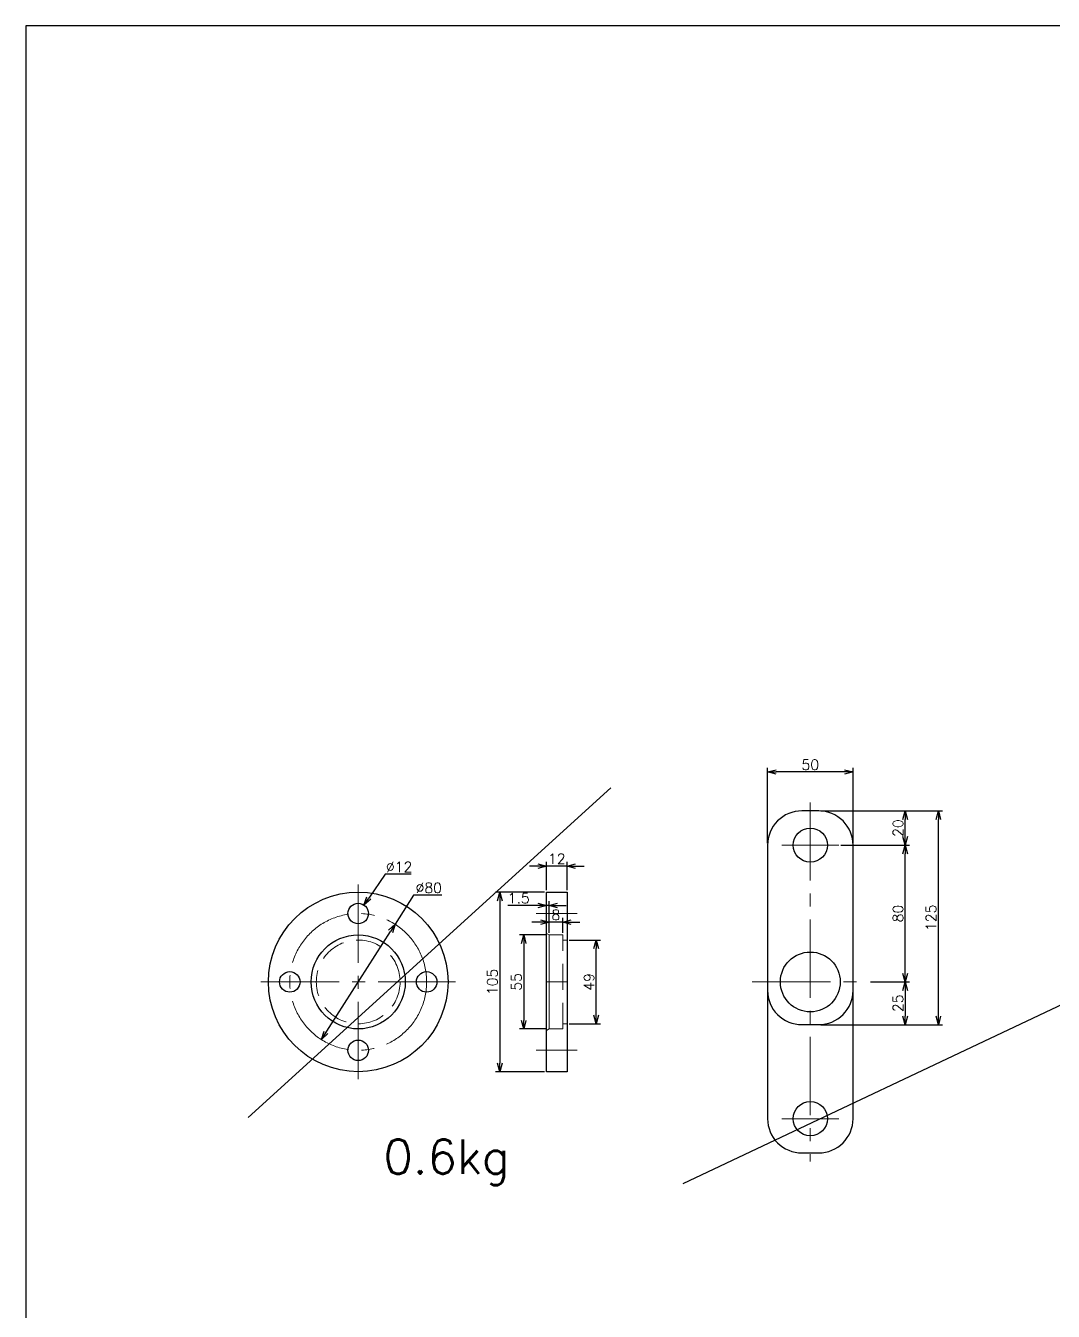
# Model space of a CAD drawing. Header units: millimetres. Extents: x 0 to 38884, y -3675 to 8056.
# Drawn here: x 8783 to 9384, y 4329 to 5081 of the extents above; entities that cross this region are included whole.
import ezdxf

# ---------------------------------------------------------------- set-up
doc = ezdxf.new("R2010")
doc.units = ezdxf.units.MM
doc.header["$LTSCALE"] = 2.4
doc.header["$PDMODE"] = 99
doc.header["$PDSIZE"] = 1
doc.linetypes.add('CENTER2', pattern=[28.575, 19.05, -3.175, 3.175, -3.175])
doc.linetypes.add('HIDDEN', pattern=[9.525, 6.35, -3.175])
for name, color, linetype, lineweight in [('04_HIDDEN', 2, 'HIDDEN', 13), ('05_CENTER', 4, 'CENTER2', 13), ('08_DIM', 3, 'Continuous', 13)]:
    doc.layers.add(name, color=color, linetype=linetype, lineweight=lineweight)
doc.layers.add('10_DRAFT', color=8, linetype='Continuous', lineweight=0, plot=False)
doc.styles.add('KSS_TXT', font='txt.shx', dxfattribs={"bigfont": 'extfont2.shx'})
doc.dimstyles.new('KSS_DIM', dxfattribs={"dimscale": 2, "dimtxt": 3, "dimasz": 2.5, "dimexe": 1.25, "dimexo": 0.625, "dimtad": 1, "dimdsep": 46, "dimtxsty": 'KSS_TXT', "dimblk": 'OPEN30', "dimcen": 0, "dimazin": 2, "dimtfac": 0.75, "dimtmove": 0, "dimatfit": 3, "dimldrblk": 'OPEN30', "dimfxl": 1.25, "dimtolj": 1, "dimarcsym": 0})
doc.dimstyles.new('KSS_DIM$3', dxfattribs={"dimscale": 2, "dimtxt": 3, "dimasz": 2.5, "dimexe": 1.25, "dimexo": 0.625, "dimtad": 1, "dimtih": 1, "dimtoh": 1, "dimdsep": 46, "dimtxsty": 'KSS_TXT', "dimblk": 'OPEN30', "dimcen": 0, "dimazin": 2, "dimtfac": 0.75, "dimtofl": 0, "dimtmove": 0, "dimatfit": 3, "dimldrblk": 'OPEN30', "dimfxl": 1.25, "dimtolj": 1, "dimarcsym": 0})

# ---------------------------------------------------------------- blocks, each defined once
blk = doc.blocks.new('_Open30')
at = {"color": 0, "linetype": 'ByBlock', "lineweight": -2}
for p, q in [((-1, 0.27), (0, 0)), ((0, 0), (-1, -0.27)), ((0, 0), (-1, 0))]:
    blk.add_line(p, q, dxfattribs=at)
blk = doc.blocks.new('*D657')
at = {"layer": '08_DIM', "color": 0, "lineweight": -2, "transparency": 16777216}
for p, q in [((9009.91, 4572.31), (8999.04, 4555.26)), ((9026.41, 4572.31), (9009.91, 4572.31)), ((8956.02, 4487.81), (8996.35, 4551.04))]:
    blk.add_line(p, q, dxfattribs=at)
at = {"layer": 'Defpoints', "color": 0, "transparency": 16777216}
for p in [(8999.04, 4555.26), (8956.02, 4487.81)]:
    blk.add_point(p, dxfattribs=at)
at = {"layer": '08_DIM', "color": 0, "lineweight": -2, "transparency": 16777216, "xscale": 5, "yscale": 5, "zscale": 5}
for p, rotation in [((8999.04, 4555.26), 57.47391502101333), ((8956.02, 4487.81), 237.4739150210133)]:
    blk.add_blockref('_Open30', p, dxfattribs=dict(at, rotation=rotation))
at = {"layer": '08_DIM', "color": 0, "transparency": 16777216, "insert": (9018.78, 4576.56), "char_height": 6, "attachment_point": 5, "style": 'KSS_TXT'}
blk.add_mtext('\\A1;%%C80', dxfattribs=at)
blk = doc.blocks.new('*D658')
at = {"layer": '08_DIM', "color": 0, "lineweight": -2, "transparency": 16777216}
for p, q in [((8993.22, 4584.51), (8983.73, 4570.62)), ((9008.47, 4584.51), (8993.22, 4584.51))]:
    blk.add_line(p, q, dxfattribs=at)
at = {"layer": 'Defpoints', "color": 0, "transparency": 16777216}
for p in [(8980.91, 4566.49), (8974.15, 4556.58)]:
    blk.add_point(p, dxfattribs=at)
at = {"layer": '08_DIM', "color": 0, "lineweight": -2, "transparency": 16777216, "xscale": 5, "yscale": 5, "zscale": 5, "rotation": 235.6807677103617}
blk.add_blockref('_Open30', (8980.91, 4566.49), dxfattribs=at)
at = {"layer": '08_DIM', "color": 0, "transparency": 16777216, "insert": (9001.47, 4588.76), "char_height": 6, "attachment_point": 5, "style": 'KSS_TXT'}
blk.add_mtext('\\A1;%%C12', dxfattribs=at)
blk = doc.blocks.new('*D660')
at = {"layer": '08_DIM', "color": 0, "lineweight": -2, "transparency": 16777216}
for p, q in [((9086.35, 4574.03), (9057.75, 4574.03)), ((9060.25, 4569.03), (9060.25, 4474.03)), ((9086.35, 4469.03), (9057.75, 4469.03))]:
    blk.add_line(p, q, dxfattribs=at)
at = {"layer": 'Defpoints', "color": 0, "transparency": 16777216}
for p in [(9087.6, 4574.03), (9060.25, 4469.03), (9087.6, 4469.03)]:
    blk.add_point(p, dxfattribs=at)
at = {"layer": '08_DIM', "color": 0, "lineweight": -2, "transparency": 16777216, "xscale": 5, "yscale": 5, "zscale": 5}
for p, rotation in [((9060.25, 4574.03), 90), ((9060.25, 4469.03), 270)]:
    blk.add_blockref('_Open30', p, dxfattribs=dict(at, rotation=rotation))
at = {"layer": '08_DIM', "color": 0, "transparency": 16777216, "insert": (9056, 4521.53), "char_height": 6, "attachment_point": 5, "rotation": 90, "style": 'KSS_TXT'}
blk.add_mtext('\\A1;105', dxfattribs=at)
blk = doc.blocks.new('*D661')
at = {"layer": '08_DIM', "color": 0, "lineweight": -2, "transparency": 16777216}
for p, q in [((9082.6, 4589.29), (9077.6, 4589.29)), ((9087.6, 4575.28), (9087.6, 4591.79)), ((9099.6, 4589.29), (9087.6, 4589.29)), ((9099.6, 4575.28), (9099.6, 4591.79)), ((9104.6, 4589.29), (9109.6, 4589.29))]:
    blk.add_line(p, q, dxfattribs=at)
at = {"layer": 'Defpoints', "color": 0, "transparency": 16777216}
for p in [(9087.6, 4589.29), (9087.6, 4574.03), (9099.6, 4574.03)]:
    blk.add_point(p, dxfattribs=at)
at = {"layer": '08_DIM', "color": 0, "lineweight": -2, "transparency": 16777216, "xscale": 5, "yscale": 5, "zscale": 5}
blk.add_blockref('_Open30', (9087.6, 4589.29), dxfattribs=at)
at = {"layer": '08_DIM', "color": 0, "lineweight": -2, "transparency": 16777216, "xscale": 5, "yscale": 5, "zscale": 5, "rotation": 180}
blk.add_blockref('_Open30', (9099.6, 4589.29), dxfattribs=at)
at = {"layer": '08_DIM', "color": 0, "transparency": 16777216, "insert": (9093.6, 4593.54), "char_height": 6, "attachment_point": 5, "style": 'KSS_TXT'}
blk.add_mtext('\\A1;12', dxfattribs=at)
blk = doc.blocks.new('*D662')
at = {"layer": '08_DIM', "color": 0, "lineweight": -2, "transparency": 16777216}
for p, q in [((9082.6, 4566.26), (9065.1, 4566.26)), ((9087.6, 4550.28), (9087.6, 4568.76)), ((9089.1, 4566.26), (9087.6, 4566.26)), ((9089.1, 4550.28), (9089.1, 4568.76)), ((9094.1, 4566.26), (9099.1, 4566.26))]:
    blk.add_line(p, q, dxfattribs=at)
at = {"layer": 'Defpoints', "color": 0, "transparency": 16777216}
for p in [(9087.6, 4566.26), (9087.6, 4549.03), (9089.1, 4549.03)]:
    blk.add_point(p, dxfattribs=at)
at = {"layer": '08_DIM', "color": 0, "lineweight": -2, "transparency": 16777216, "xscale": 5, "yscale": 5, "zscale": 5}
blk.add_blockref('_Open30', (9087.6, 4566.26), dxfattribs=at)
at = {"layer": '08_DIM', "color": 0, "lineweight": -2, "transparency": 16777216, "xscale": 5, "yscale": 5, "zscale": 5, "rotation": 180}
blk.add_blockref('_Open30', (9089.1, 4566.26), dxfattribs=at)
at = {"layer": '08_DIM', "color": 0, "transparency": 16777216, "insert": (9071.35, 4570.51), "char_height": 6, "attachment_point": 5, "style": 'KSS_TXT'}
blk.add_mtext('\\A1;1.5', dxfattribs=at)
blk = doc.blocks.new('*D663')
at = {"layer": '08_DIM', "color": 0, "lineweight": -2, "transparency": 16777216}
for p, q in [((9089.1, 4550.28), (9089.1, 4559.01)), ((9097.1, 4550.28), (9097.1, 4559.01)), ((9084.1, 4556.51), (9079.1, 4556.51)), ((9097.1, 4556.51), (9089.1, 4556.51)), ((9102.1, 4556.51), (9107.1, 4556.51))]:
    blk.add_line(p, q, dxfattribs=at)
at = {"layer": 'Defpoints', "color": 0, "transparency": 16777216}
for p in [(9089.1, 4556.51), (9089.1, 4549.03), (9097.1, 4549.03)]:
    blk.add_point(p, dxfattribs=at)
at = {"layer": '08_DIM', "color": 0, "lineweight": -2, "transparency": 16777216, "xscale": 5, "yscale": 5, "zscale": 5}
blk.add_blockref('_Open30', (9089.1, 4556.51), dxfattribs=at)
at = {"layer": '08_DIM', "color": 0, "lineweight": -2, "transparency": 16777216, "xscale": 5, "yscale": 5, "zscale": 5, "rotation": 180}
blk.add_blockref('_Open30', (9097.1, 4556.51), dxfattribs=at)
at = {"layer": '08_DIM', "color": 0, "transparency": 16777216, "insert": (9093.1, 4560.76), "char_height": 6, "attachment_point": 5, "style": 'KSS_TXT'}
blk.add_mtext('\\A1;8', dxfattribs=at)
blk = doc.blocks.new('*D664')
at = {"layer": '08_DIM', "color": 0, "lineweight": -2, "transparency": 16777216}
for p, q in [((9100.85, 4546.03), (9119.22, 4546.03)), ((9116.72, 4502.03), (9116.72, 4541.03)), ((9100.85, 4497.03), (9119.22, 4497.03))]:
    blk.add_line(p, q, dxfattribs=at)
at = {"layer": 'Defpoints', "color": 0, "transparency": 16777216}
for p in [(9099.6, 4546.03), (9116.72, 4546.03), (9099.6, 4497.03)]:
    blk.add_point(p, dxfattribs=at)
at = {"layer": '08_DIM', "color": 0, "lineweight": -2, "transparency": 16777216, "xscale": 5, "yscale": 5, "zscale": 5}
for p, rotation in [((9116.72, 4546.03), 90), ((9116.72, 4497.03), 270)]:
    blk.add_blockref('_Open30', p, dxfattribs=dict(at, rotation=rotation))
at = {"layer": '08_DIM', "color": 0, "transparency": 16777216, "insert": (9112.47, 4521.53), "char_height": 6, "attachment_point": 5, "rotation": 90, "style": 'KSS_TXT'}
blk.add_mtext('\\A1;49', dxfattribs=at)
blk = doc.blocks.new('*D665')
at = {"layer": '08_DIM', "color": 0, "lineweight": -2, "transparency": 16777216}
for p, q in [((9087.85, 4549.03), (9071.77, 4549.03)), ((9074.27, 4544.03), (9074.27, 4499.03)), ((9087.85, 4494.03), (9071.77, 4494.03))]:
    blk.add_line(p, q, dxfattribs=at)
at = {"layer": 'Defpoints', "color": 0, "transparency": 16777216}
for p in [(9089.1, 4549.03), (9074.27, 4494.03), (9089.1, 4494.03)]:
    blk.add_point(p, dxfattribs=at)
at = {"layer": '08_DIM', "color": 0, "lineweight": -2, "transparency": 16777216, "xscale": 5, "yscale": 5, "zscale": 5}
for p, rotation in [((9074.27, 4549.03), 90), ((9074.27, 4494.03), 270)]:
    blk.add_blockref('_Open30', p, dxfattribs=dict(at, rotation=rotation))
at = {"layer": '08_DIM', "color": 0, "transparency": 16777216, "insert": (9070.01, 4521.53), "char_height": 6, "attachment_point": 5, "rotation": 90, "style": 'KSS_TXT'}
blk.add_mtext('\\A1;55', dxfattribs=at)
blk = doc.blocks.new('A$C0CF959C6_1')
at = {"color": 0}
for centre, radius in [((0, 0), 52.5), ((0, 40), 6), ((0, 0), 27.5), ((-40, 0), 6), ((40, 0), 6), ((0, -40), 6)]:
    blk.add_circle(centre, radius, dxfattribs=at)
at = {"layer": '04_HIDDEN'}
blk.add_circle((0, 0), 24.5, dxfattribs=at)
at = {"layer": '05_CENTER'}
for p, q in [((0, 56.94), (0, -56.94)), ((-56.94, 0), (56.94, 0))]:
    blk.add_line(p, q, dxfattribs=at)
blk.add_circle((0, 0), 40, dxfattribs=at)
blk = doc.blocks.new('A$C31470147_1')
at = {"color": 0}
blk.add_lwpolyline([(0, 52.5), (12, 52.5), (12, -52.5), (0, -52.5)], close=True, dxfattribs=at)
at = {"layer": '04_HIDDEN'}
for p, q in [((1.5, 27.5), (0, 28.37)), ((9.5, -27.5), (9.5, 27.5)), ((9.5, 24.5), (12, 24.5)), ((1.5, -27.5), (0, -28.37)), ((9.5, -24.5), (12, -24.5))]:
    blk.add_line(p, q, dxfattribs=at)
for points in [[(1.5, 27.5), (9.5, 27.5)], [(1.5, -27.5), (9.5, -27.5)]]:
    blk.add_lwpolyline(points, dxfattribs=at)
at = {"layer": '05_CENTER'}
for p, q in [((18, 40), (-6, 40)), ((18, -40), (-6, -40))]:
    blk.add_line(p, q, dxfattribs=at)
at = {"layer": '10_DRAFT'}
for p, q in [((1.5, 27.5), (1.5, -27.5)), ((12, 0), (0, 0))]:
    blk.add_line(p, q, dxfattribs=at)
blk = doc.blocks.new('*D858')
at = {"layer": '08_DIM', "color": 0, "lineweight": -2, "transparency": 16777216}
for p, q in [((9216.84, 4602.78), (9216.84, 4646.83)), ((9261.84, 4644.33), (9221.84, 4644.33)), ((9266.84, 4602.78), (9266.84, 4646.83))]:
    blk.add_line(p, q, dxfattribs=at)
at = {"layer": 'Defpoints', "color": 0, "transparency": 16777216}
for p in [(9216.84, 4644.33), (9216.84, 4601.53), (9266.84, 4601.53)]:
    blk.add_point(p, dxfattribs=at)
at = {"layer": '08_DIM', "color": 0, "lineweight": -2, "transparency": 16777216, "xscale": 5, "yscale": 5, "zscale": 5, "rotation": 180}
blk.add_blockref('_Open30', (9216.84, 4644.33), dxfattribs=at)
at = {"layer": '08_DIM', "color": 0, "lineweight": -2, "transparency": 16777216, "xscale": 5, "yscale": 5, "zscale": 5}
blk.add_blockref('_Open30', (9266.84, 4644.33), dxfattribs=at)
at = {"layer": '08_DIM', "color": 0, "transparency": 16777216, "insert": (9241.84, 4648.59), "char_height": 6, "attachment_point": 5, "style": 'KSS_TXT'}
blk.add_mtext('\\A1;50', dxfattribs=at)
blk = doc.blocks.new('*D859')
at = {"layer": '08_DIM', "color": 0, "lineweight": -2, "transparency": 16777216}
for p, q in [((9249.34, 4621.53), (9299.86, 4621.53)), ((9297.36, 4606.53), (9297.36, 4616.53)), ((9259.72, 4601.53), (9299.86, 4601.53))]:
    blk.add_line(p, q, dxfattribs=at)
at = {"layer": 'Defpoints', "color": 0, "transparency": 16777216}
for p in [(9248.09, 4621.53), (9297.36, 4621.53), (9258.47, 4601.53)]:
    blk.add_point(p, dxfattribs=at)
at = {"layer": '08_DIM', "color": 0, "lineweight": -2, "transparency": 16777216, "xscale": 5, "yscale": 5, "zscale": 5}
for p, rotation in [((9297.36, 4621.53), 90), ((9297.36, 4601.53), 270)]:
    blk.add_blockref('_Open30', p, dxfattribs=dict(at, rotation=rotation))
at = {"layer": '08_DIM', "color": 0, "transparency": 16777216, "insert": (9293.11, 4611.53), "char_height": 6, "attachment_point": 5, "rotation": 90, "style": 'KSS_TXT'}
blk.add_mtext('\\A1;20', dxfattribs=at)
blk = doc.blocks.new('*D860')
at = {"layer": '08_DIM', "color": 0, "lineweight": -2, "transparency": 16777216}
for p, q in [((9259.72, 4601.53), (9299.86, 4601.53)), ((9297.36, 4526.53), (9297.36, 4596.53)), ((9277.09, 4521.53), (9299.86, 4521.53))]:
    blk.add_line(p, q, dxfattribs=at)
at = {"layer": 'Defpoints', "color": 0, "transparency": 16777216}
for p in [(9258.47, 4601.53), (9297.36, 4601.53), (9275.84, 4521.53)]:
    blk.add_point(p, dxfattribs=at)
at = {"layer": '08_DIM', "color": 0, "lineweight": -2, "transparency": 16777216, "xscale": 5, "yscale": 5, "zscale": 5}
for p, rotation in [((9297.36, 4601.53), 90), ((9297.36, 4521.53), 270)]:
    blk.add_blockref('_Open30', p, dxfattribs=dict(at, rotation=rotation))
at = {"layer": '08_DIM', "color": 0, "transparency": 16777216, "insert": (9293.11, 4561.53), "char_height": 6, "attachment_point": 5, "rotation": 90, "style": 'KSS_TXT'}
blk.add_mtext('\\A1;80', dxfattribs=at)
blk = doc.blocks.new('*D861')
at = {"layer": '08_DIM', "color": 0, "lineweight": -2, "transparency": 16777216}
for p, q in [((9248.09, 4621.53), (9319.2, 4621.53)), ((9316.7, 4501.53), (9316.7, 4616.53)), ((9248.09, 4496.53), (9319.2, 4496.53))]:
    blk.add_line(p, q, dxfattribs=at)
at = {"layer": 'Defpoints', "color": 0, "transparency": 16777216}
for p in [(9246.84, 4621.53), (9316.7, 4621.53), (9246.84, 4496.53)]:
    blk.add_point(p, dxfattribs=at)
at = {"layer": '08_DIM', "color": 0, "lineweight": -2, "transparency": 16777216, "xscale": 5, "yscale": 5, "zscale": 5}
for p, rotation in [((9316.7, 4621.53), 90), ((9316.7, 4496.53), 270)]:
    blk.add_blockref('_Open30', p, dxfattribs=dict(at, rotation=rotation))
at = {"layer": '08_DIM', "color": 0, "transparency": 16777216, "insert": (9312.44, 4559.03), "char_height": 6, "attachment_point": 5, "rotation": 90, "style": 'KSS_TXT'}
blk.add_mtext('\\A1;125', dxfattribs=at)
blk = doc.blocks.new('*D862')
at = {"layer": '08_DIM', "color": 0, "lineweight": -2, "transparency": 16777216}
for p, q in [((9277.09, 4521.53), (9299.86, 4521.53)), ((9297.36, 4516.53), (9297.36, 4501.53)), ((9248.09, 4496.53), (9299.86, 4496.53))]:
    blk.add_line(p, q, dxfattribs=at)
at = {"layer": 'Defpoints', "color": 0, "transparency": 16777216}
for p in [(9275.84, 4521.53), (9246.84, 4496.53), (9297.36, 4496.53)]:
    blk.add_point(p, dxfattribs=at)
at = {"layer": '08_DIM', "color": 0, "lineweight": -2, "transparency": 16777216, "xscale": 5, "yscale": 5, "zscale": 5}
for p, rotation in [((9297.36, 4521.53), 90), ((9297.36, 4496.53), 270)]:
    blk.add_blockref('_Open30', p, dxfattribs=dict(at, rotation=rotation))
at = {"layer": '08_DIM', "color": 0, "transparency": 16777216, "insert": (9293.11, 4509.03), "char_height": 6, "attachment_point": 5, "rotation": 90, "style": 'KSS_TXT'}
blk.add_mtext('\\A1;25', dxfattribs=at)
blk = doc.blocks.new('A$C67185B67_1')
at = {"color": 0}
blk.add_lwpolyline([(-5, -100), (5, -100, 0.414214), (25, -80), (25, 80, 0.414214), (5, 100), (-5, 100, 0.414214), (-25, 80), (-25, -80, 0.414214)], format="xyb", close=True, dxfattribs=at)
blk.add_lwpolyline([(-25, 0), (-25, -5, 0.414214), (-5, -25), (5, -25, 0.414214), (25, -5), (25, 0)], format="xyb", dxfattribs=at)
for centre, radius in [((0, 80), 10), ((0, 0), 17.5), ((0, -80), 10)]:
    blk.add_circle(centre, radius, dxfattribs=at)
at = {"layer": '05_CENTER'}
for p, q in [((0, 105), (0, -105)), ((-16.63, 80), (16.63, 80)), ((-34, 0), (34, 0)), ((-16.63, -80), (16.63, -80))]:
    blk.add_line(p, q, dxfattribs=at)

msp = doc.modelspace()

# ---------------------------------------------------------------- linework, layer by layer
at = {"color": 3}
msp.add_line((10073.1791, 4832.1404), (9167.3965, 4403.5096), dxfattribs=at)
at = {"color": 2}
msp.add_line((9125.3085, 4635.0633), (8913.1791, 4442.1404), dxfattribs=at)
at = {"color": 3}
msp.add_lwpolyline([(8783.1474, 3145.3143), (10779.6661, 3145.3143), (10779.6661, 5080.8615), (8783.1474, 5080.8615)], close=True, dxfattribs=at)

# ---------------------------------------------------------------- block references
for name, p in [('A$C67185B67_1', (9241.8433, 4521.5343)), ('A$C0CF959C6_1', (8977.5281, 4521.5343)), ('A$C31470147_1', (9087.5993, 4521.5343))]:
    msp.add_blockref(name, p)

# ---------------------------------------------------------------- texts
at = {"color": 1, "style": 'KSS_TXT'}
msp.add_text('0.6kg', height=20, dxfattribs=at).set_placement((8992.3271, 4409.3341))

# ---------------------------------------------------------------- dimensions: what is measured, and where the dimension line sits
at = {"layer": '08_DIM'}
for base, p1, p2, picture, middle in [((9216.8433, 4644.3349), (9266.8433, 4601.5343), (9216.8433, 4601.5343), '*D858', (9241.8433, 4648.5891)), ((9087.5993, 4589.2908), (9099.5993, 4574.0343), (9087.5993, 4574.0343), '*D661', (9093.5993, 4593.5408)), ((9087.5993, 4566.2607), (9089.0993, 4549.0343), (9087.5993, 4549.0343), '*D662', (9071.3493, 4570.5148)), ((9089.0993, 4556.5064), (9097.0993, 4549.0343), (9089.0993, 4549.0343), '*D663', (9093.0993, 4560.7564))]:
    dim = msp.add_linear_dim(base=base, p1=p1, p2=p2, dimstyle='KSS_DIM', override={"dimscale": 2, "dimarcsym": 1}, dxfattribs=at)
    dim.commit()
    dim.dimension.update_dxf_attribs({"geometry": picture, "text_midpoint": middle})
for base, p1, p2, picture, middle in [((9316.6987, 4621.5343), (9246.8433, 4496.5343), (9246.8433, 4621.5343), '*D861', (9312.4446, 4559.0343)), ((9297.364, 4621.5343), (9258.4744, 4601.5343), (9248.0933, 4621.5343), '*D859', (9293.114, 4611.5343)), ((9297.364, 4601.5343), (9275.8433, 4521.5343), (9258.4744, 4601.5343), '*D860', (9293.114, 4561.5343)), ((9060.2494, 4469.0343), (9087.5993, 4574.0343), (9087.5993, 4469.0343), '*D660', (9055.9953, 4521.5343)), ((9074.273, 4494.0343), (9089.0993, 4549.0343), (9089.0993, 4494.0343), '*D665', (9070.0146, 4521.5343)), ((9116.7183, 4546.0343), (9099.5993, 4497.0343), (9099.5993, 4546.0343), '*D664', (9112.4683, 4521.5343)), ((9297.364, 4496.5343), (9275.8433, 4521.5343), (9246.8433, 4496.5343), '*D862', (9293.1099, 4509.0343))]:
    dim = msp.add_linear_dim(base=base, p1=p1, p2=p2, angle=90, dimstyle='KSS_DIM', override={"dimscale": 2, "dimarcsym": 1}, dxfattribs=at)
    dim.commit()
    dim.dimension.update_dxf_attribs({"geometry": picture, "text_midpoint": middle})
for p1, p2, override, picture, middle in [((8974.1453, 4556.5789), (8980.9109, 4566.4898), {"dimscale": 2, "dimpost": '%%C<>', "dimarcsym": 1}, '*D658', (9001.4657, 4584.5149)), ((8956.0207, 4487.8085), (8999.0354, 4555.2602), {"dimscale": 2, "dimpost": '%%C<>', "dimtix": 1, "dimatfit": 2, "dimarcsym": 1}, '*D657', (9018.7828, 4572.3093))]:
    dim = msp.add_diameter_dim_2p(p1=p1, p2=p2, dimstyle='KSS_DIM$3', override=override, dxfattribs=at)
    dim.commit()
    dim.dimension.update_dxf_attribs({"geometry": picture, "text_midpoint": middle, "dimtype": 163})

doc.saveas('drawing.dxf')
